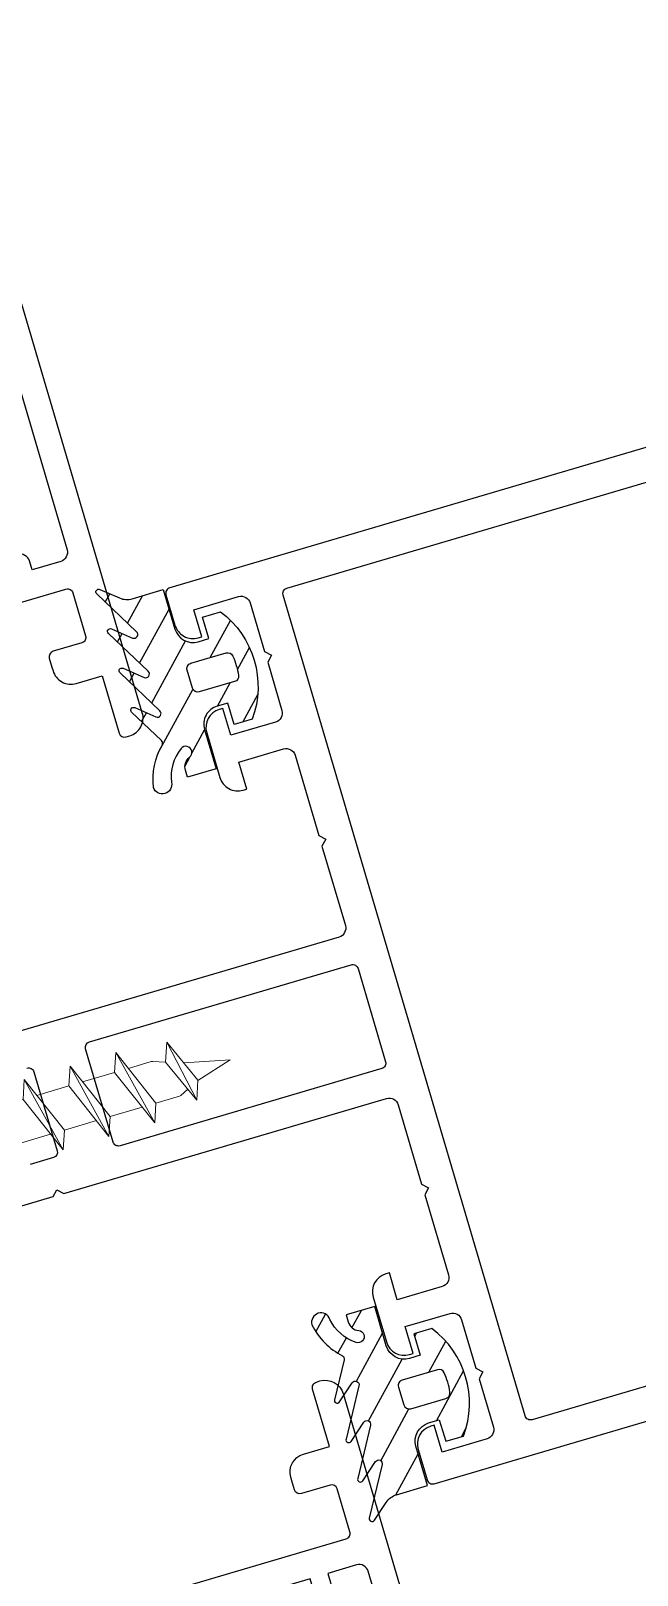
# Model space of a CAD drawing. Header units: millimetres. Extents: x 62878 to 70819, y -67946 to -61850.
# Drawn here: x 64424.37 to 64427.61, y -66450.21 to -66441.95 of the extents above; entities that cross this region are included whole.
import ezdxf

# ---------------------------------------------------------------- set-up
doc = ezdxf.new("R2010")
doc.units = ezdxf.units.MM
doc.layers.add('DOGRAMA', color=171, linetype='Continuous', lineweight=0)
pattern_1 = [(61.42665841833924, (64464.53512139689, -66550.55615508177), (0.1394151397588898, -0.07592747398675415), [])]

# ---------------------------------------------------------------- blocks, each defined once
blk = doc.blocks.new('a2we')
at = {"lineweight": 5, "ltscale": 0.5}
for p, q in [((-196.0144480926461, -415.2868589025547), (-196.5925912144022, -417.2488821181558)), ((-196.0144480926461, -415.2868589025547), (-195.4639709594615, -417.7110762494052)), ((-197.5747968978259, -417.6063757508618), (-196.5747276986959, -417.2423803302317)), ((-196.5747276986959, -417.2423803302317), (-194.1582851917165, -418.2620245979042)), ((-194.1582851917165, -418.2620245979042), (-197.5747968978259, -417.6063757508618)), ((-195.1583543907882, -418.6260200186506), (-197.5747968978259, -417.6063757508618)), ((-196.8896500078097, -417.895480952812), (-197.0961171580722, -418.3448917148726)), ((-197.1143788935161, -419.7428166739272), (-197.1143788935161, -418.4283854465556)), ((-194.1582851917165, -418.2620245979042), (-195.1583543907882, -418.6260200186506)), ((-195.1583543907882, -418.6260200186506), (-194.9264251741961, -419.2953524503964)), ((-198.1144480926461, -420.1068120946153), (-197.1143788935161, -419.7428166739268)), ((-197.1143788935161, -419.7428166739268), (-193.9153324771005, -421.0399975355008)), ((-197.1143788935161, -419.7428166739268), (-193.9153324771005, -421.0399975355008)), ((-194.9154016761394, -420.634479622855), (-194.9154016761394, -419.3608343693425)), ((-194.9154016761721, -421.4039929561312), (-198.1144480926461, -420.1068120946153)), ((-193.9153324771005, -421.0399975355008), (-198.1144480926461, -420.1068120946153)), ((-197.1143788935161, -422.2969096404012), (-197.1143788935162, -420.512330007273)), ((-193.9153324771005, -421.0399975355008), (-194.9154016761721, -421.4039929561312)), ((-194.9154016761721, -423.1885725893157), (-194.9154016761721, -421.4039929561312)), ((-198.1144480926461, -422.6609050610894), (-197.1143788935161, -422.2969096404012)), ((-197.1143788935161, -422.2969096404012), (-193.9153324771005, -423.594090501975)), ((-197.1143788935161, -422.2969096404012), (-193.9153324771005, -423.594090501975)), ((-194.9154016761721, -423.9580859226053), (-198.1144480926461, -422.6609050610894)), ((-193.9153324771005, -423.594090501975), (-198.1144480926461, -422.6609050610894)), ((-197.1143788935161, -424.8510026068752), (-197.1143788935162, -423.0664229737469)), ((-193.9153324771005, -423.594090501975), (-194.9154016761721, -423.9580859226053)), ((-194.9154016761721, -425.7426655557898), (-194.9154016761721, -423.9580859226053)), ((-198.1144480926461, -425.2149980275636), (-197.1143788935161, -424.8510026068752)), ((-197.1143788935161, -424.8510026068752), (-193.9153324771005, -426.1481834684492)), ((-197.1143788935161, -424.8510026068752), (-193.9153324771005, -426.1481834684492)), ((-194.9154016761721, -426.5121788890793), (-198.1144480926461, -425.2149980275636)), ((-193.9153324771005, -426.1481834684492), (-198.1144480926461, -425.2149980275636)), ((-197.1143788935161, -427.3050955733496), (-197.1143788935162, -425.6205159402211)), ((-193.9153324771005, -426.1481834684492), (-194.9154016761721, -426.5121788890793)), ((-194.9154016761721, -428.1967585222638), (-194.9154016761721, -426.5121788890793)), ((-198.1144480926461, -427.669090994038), (-197.1143788935161, -427.3050955733496)), ((-197.1143788935161, -427.3050955733496), (-193.9153324771005, -428.6022764349236)), ((-197.1143788935161, -427.3050955733496), (-193.9153324771005, -428.6022764349236)), ((-194.9154016761721, -428.9662718555534), (-198.1144480926461, -427.669090994038)), ((-193.9153324771005, -428.6022764349236), (-198.1144480926461, -427.669090994038)), ((-197.1143788935161, -429.5591885398237), (-197.1143788935161, -428.0237477951896)), ((-193.9153324771005, -428.6022764349236), (-194.9154016761721, -428.9662718555534)), ((-194.9154016761721, -430.450851488738), (-194.9154016761721, -428.9662718555534)), ((-198.1144480926461, -429.9231839605702), (-197.1143788935161, -429.5591885398237)), ((-197.1143788935161, -429.5591885398237), (-193.9153324771005, -430.8563694013976)), ((-197.1143788935161, -429.5591885398237), (-193.9153324771005, -430.8563694013976)), ((-194.9154016761721, -431.2203648220857), (-198.1144480926461, -429.9231839605702)), ((-193.9153324771005, -430.8563694013976), (-198.1144480926461, -429.9231839605702)), ((-197.1143788935161, -431.8132815063559), (-197.1143788935161, -430.2778407616635)), ((-193.9153324771005, -430.8563694013976), (-194.9154016761721, -431.2203648220857)), ((-194.9154016761721, -432.7049444552304), (-194.9154016761721, -431.2203648220857)), ((-198.1144480926461, -432.177276926986), (-197.1143788935161, -431.8132815063559)), ((-194.9154016761721, -433.4744577885599), (-198.1144480926461, -432.177276926986)), ((-193.9153324771005, -433.1104623678716), (-198.1144480926461, -432.177276926986)), ((-197.1143788935161, -431.8132815063559), (-193.9153324771005, -433.1104623678716)), ((-197.1143788935161, -431.8132815063559), (-193.9153324771005, -433.1104623678716)), ((-197.1143788935161, -434.0673744728301), (-197.1143788935161, -432.5319337281958)), ((-193.9153324771005, -433.1104623678716), (-194.9154016761721, -433.4744577885599)), ((-194.9154016761721, -434.9590374217446), (-194.9154016761721, -433.4744577885599)), ((-198.1144480926461, -434.4313698935184), (-197.1143788935161, -434.0673744728301)), ((-194.9154016761721, -435.7285507550341), (-198.1144480926461, -434.4313698935184)), ((-193.9153324771005, -435.364555334404), (-198.1144480926461, -434.4313698935184)), ((-197.1143788935161, -434.0673744728301), (-193.9153324771005, -435.364555334404)), ((-197.1143788935161, -434.0673744728301), (-193.9153324771005, -435.364555334404)), ((-197.1143788935161, -436.3642339800811), (-197.1143788935161, -434.7860266946118)), ((-193.9153324771005, -435.364555334404), (-194.9154016761721, -435.7285507550341)), ((-198.1144480926461, -436.7282294008277), (-197.1143788935161, -436.3642339800811)), ((-197.1143788935161, -436.3642339800811), (-193.9153324771005, -437.6614148416551)), ((-197.1143788935161, -436.3642339800811), (-193.9153324771005, -437.6614148416551)), ((-194.9154016761721, -437.2558969289955), (-194.9154016761721, -435.7285507550341)), ((-194.9154016761721, -438.0254102623434), (-198.1144480926461, -436.7282294008277)), ((-193.9153324771005, -437.6614148416551), (-198.1144480926461, -436.7282294008277)), ((-197.1143788935161, -438.6610934873901), (-197.1143788935161, -437.1337473134849)), ((-193.9153324771005, -437.6614148416551), (-194.9154016761721, -438.0254102623434)), ((-194.9154016761721, -439.5527564362646), (-194.9154016761721, -438.0254102623434)), ((-198.1144480926461, -439.0250889080787), (-197.1143788935161, -438.6610934873901)), ((-197.1143788935161, -438.6610934873901), (-193.9153324771005, -439.9582743489061)), ((-197.1143788935161, -438.6610934873901), (-193.9153324771005, -439.9582743489061)), ((-194.9154016761721, -440.3222697695944), (-198.1144480926461, -439.0250889080787)), ((-193.9153324771005, -439.9582743489061), (-198.1144480926461, -439.0250889080787)), ((-197.1143788935161, -440.9579529946993), (-197.1143788935161, -439.430606820736)), ((-193.9153324771005, -439.9582743489061), (-194.9154016761721, -440.3222697695944)), ((-194.9154016761721, -441.849615943574), (-194.9154016761721, -440.3222697695944)), ((-198.1144480926461, -441.3219484153295), (-197.1143788935161, -440.9579529946993)), ((-194.9154016761721, -442.6191292769035), (-198.1144480926461, -441.3219484153295)), ((-193.9153324771005, -442.2551338562151), (-198.1144480926461, -441.3219484153295)), ((-197.1143788935161, -440.9579529946993), (-193.9153324771005, -442.2551338562151)), ((-197.1143788935161, -443.2537258831643), (-197.1143788935161, -441.7274663280053)), ((-193.9153324771005, -442.2551338562151), (-194.9154016761721, -442.6191292769035)), ((-194.9154016761721, -444.1453888320787), (-194.9154016761721, -442.6191292769035)), ((-198.1144480926461, -443.6177213039109), (-197.1143788935161, -443.2537258831643)), ((-194.9154016761721, -444.9149021654266), (-198.1144480926461, -443.6177213039109)), ((-193.9153324771005, -444.5509067447383), (-198.1144480926461, -443.6177213039109)), ((-197.1143788935161, -443.2537258831643), (-193.9153324771005, -444.5509067447383)), ((-197.1143788935161, -445.5538642814245), (-197.1143788935161, -444.0232392165685)), ((-193.9153324771005, -444.5509067447383), (-194.9154016761721, -444.9149021654266)), ((-194.9154016761721, -446.4455272302989), (-194.9154016761721, -444.9149021654266)), ((-198.1144480926461, -445.9178597020545), (-197.1143788935161, -445.5538642814245)), ((-193.9153324771005, -446.8510451429402), (-198.1144480926461, -445.9178597020545)), ((-194.9154016761721, -447.2150405636282), (-198.1144480926461, -445.9178597020545)), ((-197.1143788935161, -445.5538642814245), (-193.9153324771005, -446.8510451429402)), ((-197.1143788935161, -445.5538642814245), (-193.9153324771005, -446.8510451429402)), ((-197.1143788935161, -447.8540026795677), (-197.1143788935161, -446.3233776147298)), ((-193.9153324771005, -446.8510451429402), (-194.9154016761721, -447.2150405636282)), ((-197.1143788935161, -447.8540026795677), (-198.1144480926461, -448.2179981003141)), ((-193.9153324771005, -449.1511835411412), (-197.1143788935161, -447.8540026795677)), ((-194.9154016761721, -448.7456656284821), (-194.9154016761721, -447.2150405636282)), ((-194.9154016761721, -449.5151789618299), (-198.1144480926461, -448.2179981003141)), ((-198.1144480926461, -448.2179981003141), (-193.9153324771005, -449.1511835411412)), ((-197.1143788935161, -450.1541410778275), (-197.1143788935161, -448.6235160129718)), ((-193.9153324770423, -449.1511835411412), (-194.9154016761721, -449.5151789618299)), ((-194.9154016761723, -451.0458040266858), (-194.9154016761721, -449.5151789618299)), ((-198.1144480926461, -450.5181364984577), (-197.1143788935161, -450.1541410778275)), ((-197.1143788935161, -450.1541410778275), (-193.9153324770423, -451.4513219393434)), ((-194.9154016761721, -451.8153173600317), (-198.1144480926461, -450.5181364984577)), ((-193.9153324770423, -451.4513219393434), (-198.1144480926461, -450.5181364984577)), ((-197.1143788935161, -453.2868589025547), (-197.1143788935162, -450.9236544111328)), ((-193.9153324770423, -451.4513219393434), (-194.9154016761721, -451.8153173600317)), ((-194.9154016761721, -453.2868589025547), (-194.9154016761721, -451.8153173600317)), ((-192.7980524524961, -453.2868589025547), (-199.230843732796, -453.2868589025547)), ((-199.230843732796, -454.5827171301502), (-199.230843732796, -453.2868589025547)), ((-192.7980524524961, -454.5827171301502), (-192.7980524524961, -453.2868589025547))]:
    blk.add_line(p, q, dxfattribs=at)
blk.add_lwpolyline([(-196.4690204826777, -455.6637351848848), (-196.1125089353335, -455.3998333582319), (-195.9163872499585, -455.3998333582319), (-195.5598757026143, -455.6637351848848)], dxfattribs=at)
for centre, radius, start, end in [((-196.9143788935627, -418.4283854465556), 0.2, 155.3251238657465, 180), ((-195.115401676151, -419.3608343693425), 0.2, 0, 19.11162363728389), ((-195.6603624057317, -449.5292358589606), 6.187568978619671, 234.757305859688, 262.4904896380407), ((-196.3685337795604, -449.5292358589606), 6.187568978619673, 277.5095103619591, 305.2426941403116)]:
    blk.add_arc(centre, radius, start, end, dxfattribs=at)

msp = doc.modelspace()

# ---------------------------------------------------------------- hatches: boundary and pattern name
at = {"layer": 'DOGRAMA', "lineweight": -2}
h = msp.add_hatch(dxfattribs=at)
h.set_pattern_fill('ANSI31', color=256, scale=0.05, angle=433.5057849383392, style=0)
h.set_pattern_definition(pattern_1)
edge = h.paths.add_edge_path()
edge.add_arc((64424.88470771928, -66444.88902424875), 0.0999999999809923, 246.4266584211192, 286.4266584231474)
edge.add_line((64424.91298649659, -66444.9849424991), (64425.07899986854, -66444.93599816201))
edge.add_line((64425.07899986854, -66444.93599816201), (64425.14121317866, -66445.14701831283))
edge.add_arc((64425.23713142904, -66445.11873953551), 0.1000000000120513, 196.426658417253, 286.4266584224305)
edge.add_line((64425.26541020636, -66445.21465778588), (64425.32296115652, -66445.19769051949))
edge.add_line((64425.32296115652, -66445.19769051949), (64425.28902662377, -66445.08258861907))
edge.add_line((64425.28902662377, -66445.08258861907), (64425.38494487416, -66445.05430984177))
edge.add_arc((64425.08610820468, -66445.45517970211), 0.4999999999599206, -20.443239226325716, 53.29655606596509, ccw=False)
edge.add_line((64425.55461753807, -66445.62981934393), (64425.45869928769, -66445.65809812125))
edge.add_line((64425.45869928769, -66445.65809812125), (64425.42476475491, -66445.5429962208))
edge.add_line((64425.42476475491, -66445.5429962208), (64425.36721380467, -66445.55996348719))
edge.add_arc((64425.39549258199, -66445.65588173755), 0.09999999999317194, 106.4266584247883, 196.4266584287869)
edge.add_line((64425.29957433164, -66445.68416051488), (64425.36178764172, -66445.89518066566))
edge.add_line((64425.36178764172, -66445.89518066566), (64425.20882200689, -66445.94027824729))
edge.add_line((64425.20882200689, -66445.94027824729), (64425.19765771685, -66445.9024103029))
edge.add_arc((64425.2600045796, -66445.88402909762), 0.06500000001788057, 128.0173229117358, 196.4266584280149, ccw=False)
edge.add_arc((64425.19983768892, -66445.80706696314), 0.03268943072677839, 308.0173229149106, 501.85693754702)
edge.add_arc((64425.36312631876, -66445.93867683623), 0.242411590056598, 141.2291917749045, 186.735964182171)
edge.add_arc((64425.0740449092, -66445.97998429433), 0.05002797725108533, -162.60118294026176, 14.912053354129284, ccw=False)
edge.add_arc((64425.39563950863, -66445.95235303075), 0.3717812401105592, 149.9266374968099, 186.5781579865655, ccw=False)
edge.add_arc((64425.05535675842, -66445.75857144289), 0.0200000000168471, 338.0409955917724, 406.4266584671932)
edge.add_line((64425.06914240899, -66445.74408158992), (64424.90972625653, -66445.59241301318))
edge.add_arc((64424.92006549446, -66445.58154562347), 0.01499999999998798, 66.42665844578119, 226.4266583946219, ccw=False)
edge.add_line((64424.92606433385, -66445.56779738991), (64425.03891315305, -66445.61703731153))
edge.add_arc((64425.04691160558, -66445.59870633348), 0.01999999998577074, 246.4266583853426, 406.4266583946219)
edge.add_line((64425.06069725616, -66445.58421648054), (64424.84751294638, -66445.38139286237))
edge.add_arc((64424.85785218432, -66445.37052547267), 0.01500000000500317, 66.42665832166063, 226.4266583744867, ccw=False)
edge.add_line((64424.86385102374, -66445.35677723913), (64424.97669984295, -66445.40601716074))
edge.add_arc((64424.98469829547, -66445.38768618269), 0.01999999997704128, 246.4266584426564, 406.4266584837623)
edge.add_line((64424.99848394602, -66445.37319632973), (64424.78529963633, -66445.17037271157))
edge.add_arc((64424.79563887427, -66445.15950532186), 0.01500000000500317, 66.42665839483561, 226.4266583744867, ccw=False)
edge.add_line((64424.80163771367, -66445.1457570883), (64424.91448653288, -66445.19499700992))
edge.add_arc((64424.9224849854, -66445.17666603188), 0.01999999996661355, 246.4266584068798, 406.4266584550275)
edge.add_line((64424.93627063595, -66445.16217617894), (64424.72308632622, -66444.95935256078))
edge.add_arc((64424.73342556415, -66444.94848517106), 0.01500000000551554, 66.42665842030851, 226.4266584530703, ccw=False)
edge.add_line((64424.73942440355, -66444.9347369375), (64424.84471545663, -66444.9806791391))
edge = h.paths.add_edge_path(flags=16)
edge.add_line((64425.46037334079, -66445.4282425923), (64425.27179225203, -66445.48384038093))
edge.add_arc((64425.26330861886, -66445.45506490588), 0.0299999999325383, 196.4266583965535, 286.426658413812, ccw=False)
edge.add_line((64425.2345331438, -66445.46354853905), (64425.2062543665, -66445.36763028867))
edge.add_arc((64425.23502984161, -66445.35914665545), 0.03000000000277293, 106.42665845687841, 196.4266584756769, ccw=False)
edge.add_line((64425.2265462084, -66445.33037118036), (64425.41512729706, -66445.2747733917))
edge.add_arc((64425.42361093025, -66445.3035488668), 0.02999999997852723, 24.193092564412325, 106.42665841689191, ccw=False)
edge.add_arc((64425.0861082046, -66445.45517970218), 0.4000000000582598, 8.660224261733788, 24.19309259820011, ccw=False)
edge.add_arc((64425.45188970758, -66445.3994671172), 0.02999999999530111, -73.57334155098079, 8.660224267940578, ccw=False)
h = msp.add_hatch(dxfattribs=at)
h.set_pattern_fill('ANSI31', color=256, scale=0.05, angle=433.5057849383392, style=0)
h.set_pattern_definition(pattern_1)
edge = h.paths.add_edge_path()
edge.add_arc((64426.35520413967, -66449.87677326775), 0.09999999996377404, 106.4266584175079, 146.4266584195479, ccw=False)
edge.add_line((64426.32692536237, -66449.78085501742), (64426.49293873434, -66449.73191068035))
edge.add_line((64426.49293873434, -66449.73191068035), (64426.43072542427, -66449.52089052956))
edge.add_arc((64426.52664367463, -66449.49261175226), 0.09999999999397825, 106.4266584144332, 196.4266584116134, ccw=False)
edge.add_line((64426.49836489732, -66449.39669350188), (64426.55591584754, -66449.3797262355))
edge.add_line((64426.55591584754, -66449.3797262355), (64426.58985038028, -66449.49482813588))
edge.add_line((64426.58985038028, -66449.49482813588), (64426.68576863065, -66449.46654935858))
edge.add_arc((64426.21725929726, -66449.29190971675), 0.4999999999793727, 339.556760772403, 413.2965560639598)
edge.add_line((64426.51609596676, -66448.8910398564), (64426.42017771642, -66448.9193186337))
edge.add_line((64426.42017771642, -66448.9193186337), (64426.45411224922, -66449.03442053417))
edge.add_line((64426.45411224922, -66449.03442053417), (64426.39656129902, -66449.05138780057))
edge.add_arc((64426.36828252169, -66448.95546955017), 0.1000000000371033, 196.4266584308898, 286.42665842171357, ccw=False)
edge.add_line((64426.2723642713, -66448.98374832752), (64426.21015096121, -66448.77272817671))
edge.add_line((64426.21015096121, -66448.77272817671), (64426.05718532633, -66448.81782575833))
edge.add_line((64426.05718532633, -66448.81782575833), (64426.06834961641, -66448.85569370275))
edge.add_arc((64426.13069647915, -66448.8373124975), 0.0650000000026714, 196.4266584052214, 264.8359939172237)
edge.add_arc((64426.12190375287, -66448.93460542038), 0.03268943072934358, -109.00362070820017, 84.83599393075968, ccw=False)
edge.add_arc((64426.18767928833, -66448.73546247101), 0.2424115900939336, 206.1173526293872, 251.6241250352541, ccw=False)
edge.add_arc((64425.92242404771, -66448.85758546145), 0.05002797725492219, 17.94126350008785, 195.4544998074449)
edge.add_arc((64426.20757318742, -66448.7063355318), 0.3717812401186901, 206.2751588409988, 242.926679331207)
edge.add_arc((64426.02683913468, -66449.05372415576), 0.02000000000304826, -13.573341550613975, 54.81232134299529, ccw=False)
edge.add_line((64426.04628054072, -66449.05841795288), (64425.99463977654, -66449.2723106791))
edge.add_arc((64426.00922083107, -66449.27583102694), 0.01500000000491892, 166.4266584174782, 326.4266584387696)
edge.add_line((64426.02171851054, -66449.28412608619), (64426.08980635892, -66449.18154211676))
edge.add_arc((64426.10646993154, -66449.19260219578), 0.02000000001048017, -13.57334155550592, 146.4266583731956, ccw=False)
edge.add_line((64426.12591133758, -66449.1972959929), (64426.05685308662, -66449.48333082988))
edge.add_arc((64426.07143414114, -66449.48685117772), 0.01499999999443099, 166.4266584649874, 326.4266584234005)
edge.add_line((64426.08393182061, -66449.49514623696), (64426.15201966903, -66449.39256226756))
edge.add_arc((64426.16868324164, -66449.40362234657), 0.01999999999637073, -13.57334155550592, 146.4266583964024, ccw=False)
edge.add_line((64426.18812464768, -66449.40831614369), (64426.11906639671, -66449.69435098072))
edge.add_arc((64426.13364745123, -66449.69787132855), 0.01499999999443099, 166.4266584649874, 326.426658469712)
edge.add_line((64426.14614513069, -66449.70616638778), (64426.21423297906, -66449.60358241835))
edge.add_arc((64426.2308965517, -66449.61464249736), 0.02000000002061942, -13.5733415813541, 146.4266584425098, ccw=False)
edge.add_line((64426.25033795776, -66449.61933629449), (64426.1812797068, -66449.9053711315))
edge.add_arc((64426.19586076133, -66449.90889147934), 0.01500000000857648, 166.4266584780325, 326.4266584695079)
edge.add_line((64426.20835844082, -66449.91718653859), (64426.2718862766, -66449.82147287276))
edge = h.paths.add_edge_path(flags=16)
edge.add_line((64426.54627838972, -66449.1115034064), (64426.35769730101, -66449.16710119507))
edge.add_arc((64426.36618093422, -66449.19587667016), 0.02999999998264233, 106.4266584435496, 196.4266584341504)
edge.add_line((64426.33740545913, -66449.20436030335), (64426.36568423641, -66449.30027855371))
edge.add_arc((64426.39445971154, -66449.29179492051), 0.03000000002245861, 196.4266584066429, 286.4266584278311)
edge.add_line((64426.40294334474, -66449.32057039563), (64426.59152443342, -66449.26497260696))
edge.add_arc((64426.58304080022, -66449.23619713189), 0.02999999996868439, 286.4266584514089, 368.6602242784026)
edge.add_arc((64426.21725929723, -66449.29190971673), 0.400000000017282, 8.660224241598153, 24.19309257790544)
edge.add_arc((64426.5547620229, -66449.14027888149), 0.02999999997628052, 24.19309256441232, 106.426658403563)

# ---------------------------------------------------------------- linework, layer by layer
at = {"layer": 'DOGRAMA', "lineweight": -2, "ltscale": 0.5}
for points in [[(64435.22340045346, -66441.94520919283), (64425.11361686474, -66444.92579232193, 0.4142135623732619), (64425.09332502282, -66444.9630514302), (64425.14139894428, -66445.12611245584, 0.4142135623730951), (64425.26559597196, -66445.1937519289), (64425.28477962203, -66445.1880961734), (64425.24236145608, -66445.04421879786), (64425.48215708198, -66444.97352185458, -0.4142135623730951), (64425.54425559581, -66445.00734159113), (64425.62060829456, -66445.2663208671), (64425.65786740289, -66445.28661270902), (64425.63757556097, -66445.32387181732), (64425.71392825973, -66445.58285109332, -0.4142135623730951), (64425.68010852316, -66445.64494960716), (64425.44031289727, -66445.71564655042), (64425.39789473132, -66445.57176917487), (64425.37871108123, -66445.57742493035, 0.4142135623728953), (64425.31107160819, -66445.70162195804), (64425.38176855144, -66445.94141758396, 0.4142135623729619), (64425.50596557912, -66446.009057057), (64425.52514922921, -66446.00340130152), (64425.48273106322, -66445.85952392599), (64425.72252668916, -66445.78882698271, -0.4142135623731395), (64425.78462520298, -66445.82264671924), (64425.91099147259, -66446.25126608099), (64425.94825058092, -66446.27155792291), (64425.927958739, -66446.30881703121), (64426.05327358752, -66446.73387009771, -0.4142135623730951), (64426.01945385095, -66446.79596861158), (64424.29292534434, -66447.30498660324)], [(64423.93447774188, -66443.20105099694, -0.2621398995659221), (64424.18771762911, -66443.44727596913), (64424.56382536746, -66444.722988699, -0.4142135623730951), (64424.53000563089, -66444.78508721285), (64424.3765364303, -66444.83033325656), (64424.36239704167, -66444.78237413136, 0.4142135623730951), (64424.30029852782, -66444.74855439481), (64424.28111487775, -66444.7542101503, 0.4142135623730951), (64424.26082303581, -66444.79146925859), (64424.28061817995, -66444.85861203387), (64421.66204994489, -66445.63062265457), (64421.17282709733, -66443.97123692323), (64423.79139533235, -66443.1992263025), (64423.8111904765, -66443.26636907777, 0.4142135623730951), (64423.84844958481, -66443.28666091968), (64423.86763323483, -66443.28100516423, 0.3618128521052944), (64423.90322087441, -66443.22782850447)], [(64423.67079224339, -66445.19478509515), (64424.55803605926, -66444.93320640501, -0.4142135623730951), (64424.59529516759, -66444.95349824689), (64424.66316423316, -66445.1837020478, -0.4142135623730951), (64424.64287239125, -66445.22096115608), (64424.48940319068, -66445.26620719979, 0.4142135623730951), (64424.46911134873, -66445.30346630812), (64424.4832507374, -66445.35142543328), (64424.48890649289, -66445.37060908337, 0.4142135623730951), (64424.61310352055, -66445.43824855641), (64424.75218498361, -66445.3972443293), (64424.84267707098, -66445.70418273048, 0.4142135623730951), (64424.87993617934, -66445.7244745724), (64424.89911982936, -66445.71881881692, 0.4142135623730951), (64424.96675930244, -66445.59462178925), (64424.32200317962, -66443.40768568088, 0.4142135623730951)], [(64423.66498643685, -66448.42841560785), (64424.48988338999, -66448.18521812295), (64424.51017523191, -66448.14795901462), (64424.54743434019, -66448.16825085654), (64426.27396284679, -66447.65923286484, -0.4142135623730951), (64426.33606136066, -66447.6930526014), (64426.46137620921, -66448.11810566789), (64426.49863531748, -66448.13839750979), (64426.47834347556, -66448.1756566181), (64426.60470974517, -66448.60427597986, -0.4142135623730951), (64426.57089000862, -66448.66637449371), (64426.33109438272, -66448.737071437), (64426.28867621677, -66448.59319406147), (64426.26949256666, -66448.59884981692, 0.4142135623729619), (64426.20185309362, -66448.72304684459), (64426.27255003692, -66448.96284247052, 0.4142135623728953), (64426.39674706461, -66449.03048194358), (64426.41593071466, -66449.0248261881), (64426.37351254866, -66448.88094881256), (64426.6133081746, -66448.81025186923, -0.4142135623730951), (64426.67540668846, -66448.8440716058), (64426.75175938721, -66449.1030508818), (64426.78901849549, -66449.12334272372), (64426.76872665361, -66449.160601832), (64426.84507935237, -66449.41958110801, -0.4142135623730951), (64426.81125961582, -66449.48167962187), (64426.57146398989, -66449.55237656513), (64426.52904582391, -66449.40849918958), (64426.50986217388, -66449.41415494504, 0.4142135623728953), (64426.44222270082, -66449.53835197272), (64426.49029662224, -66449.70141299836, 0.4142135623729288), (64426.52755573054, -66449.72170484024), (64436.63733931923, -66446.74112171115, 0.4142135623729288)], [(64424.34948289899, -66447.49682310398, -0.4142135623729288), (64424.3867420073, -66447.51711494589), (64424.51116862747, -66447.93915524751, -0.4142135623725959), (64424.49087678557, -66447.97641435581), (64424.36686473012, -66448.01297579524, 0.1989123673796753)], [(64425.16956744117, -66450.27845236464), (64426.05681125709, -66450.01687367445, 0.4142135623730951), (64426.07710309901, -66449.97961456617), (64426.00923403343, -66449.74941076526, 0.4142135623730951), (64425.97197492513, -66449.72911892335), (64425.81850572454, -66449.77436496707, -0.4142135623730951), (64425.78124661629, -66449.75407312515), (64425.76710722754, -66449.70611399996), (64425.76145147212, -66449.68693034991, -0.4142135623730951), (64425.82909094516, -66449.56273332222), (64425.96817240817, -66449.52172909508), (64425.87768032077, -66449.21479069392, -0.4142135623730951), (64425.8979721627, -66449.17753158562), (64425.9171558128, -66449.17187583017, -0.4142135623730951), (64426.04135284047, -66449.23951530324), (64426.68610896325, -66451.42645141158, -0.4142135623730951)], [(64426.47266079503, -66451.81026612861, 0.2621398995659221), (64426.55182341274, -66451.46604169984), (64426.17571567445, -66450.19032896993, 0.4142135623730951), (64426.1136171606, -66450.15650923339), (64425.96014796, -66450.2017552771), (64425.97428734868, -66450.2497144023, -0.4142135623730951), (64425.94046761214, -66450.31181291614), (64425.92128396207, -66450.31746867161, -0.4142135623730951), (64425.88402485381, -66450.2971768297), (64425.86422970964, -66450.23003405442), (64423.24566147461, -66451.00204467514), (64423.73488432218, -66452.66143040653), (64426.35345255721, -66451.8894197858), (64426.33365741312, -66451.82227701056, -0.4142135623730951), (64426.35394925497, -66451.78501790222), (64426.37313290509, -66451.77936214676, -0.3618128521052944), (64426.43187654923, -66451.80472790136)]]:
    msp.add_lwpolyline(points, format="xyb", dxfattribs=at)
msp.add_lwpolyline([(64432.97226424383, -66442.79655269903), (64433.30797812012, -66442.69757697843), (64435.10164940198, -66442.16876384262, -0.4142135623730953), (64435.13890851028, -66442.18905568453), (64436.43407651134, -66446.58211155134, -0.4142135623730951), (64436.41378466943, -66446.61937065968), (64434.62011338754, -66447.14818379548), (64434.28439951124, -66447.24715951609), (64427.05216343357, -66449.3793793257, -0.4142135623730951), (64427.01490432528, -66449.35908748378), (64425.71973632419, -66444.96603161698, -0.4142135623722071), (64425.74002816613, -66444.92877250868)], format="xyb", close=True, dxfattribs=at)
at = {"layer": 'DOGRAMA', "lineweight": -2}
for points in [[(64424.84471545663, -66444.9806791391, 0.176326980708443), (64424.91298649659, -66444.9849424991), (64425.07899986854, -66444.93599816201), (64425.14121317866, -66445.14701831283, 0.4142135623726288), (64425.26541020636, -66445.21465778588), (64425.32296115652, -66445.19769051949), (64425.28902662377, -66445.08258861907), (64425.38494487416, -66445.05430984177, -0.3333333333332321), (64425.55461753807, -66445.62981934393), (64425.45869928769, -66445.65809812125), (64425.42476475491, -66445.5429962208), (64425.36721380467, -66445.55996348719, 0.4142135623730951), (64425.29957433164, -66445.68416051488), (64425.36178764172, -66445.89518066566), (64425.20882200689, -66445.94027824729), (64425.19765771685, -66445.9024103029, -0.3076847592325163), (64425.21997109937, -66445.83282050009, 1.128701775594264), (64425.17412839812, -66445.78687708332, 0.2012120834862478), (64425.12238804247, -66445.96711029054, -0.9785310008383128), (64425.02630588689, -66445.99494371466, -0.1612998685773607), (64425.07390579146, -66445.7660503047, 0.3075716929248266), (64425.06914240899, -66445.74408158992), (64424.90972625653, -66445.59241301318, -0.8390996311771568), (64424.92606433385, -66445.56779738991), (64425.03891315305, -66445.61703731153, 0.8390996311749109), (64425.06069725616, -66445.58421648054), (64424.84751294638, -66445.38139286237, -0.8390996311813727), (64424.86385102374, -66445.35677723913), (64424.97669984295, -66445.40601716074, 0.8390996311751685), (64424.99848394602, -66445.37319632973), (64424.78529963633, -66445.17037271157, -0.8390996311750223), (64424.80163771367, -66445.1457570883), (64424.91448653288, -66445.19499700992, 0.8390996311790603), (64424.93627063595, -66445.16217617894), (64424.72308632622, -66444.95935256078, -0.8390996311813727), (64424.73942440355, -66444.9347369375)], [(64425.46037334079, -66445.4282425923), (64425.27179225203, -66445.48384038093, -0.414213562374205), (64425.2345331438, -66445.46354853905), (64425.2062543665, -66445.36763028867, -0.4142135623730951), (64425.2265462084, -66445.33037118036), (64425.41512729706, -66445.2747733917, -0.3750467088372598), (64425.45097601609, -66445.29125447477, -0.0678788880673013), (64425.48154766727, -66445.39494988057, -0.3750467088370437)], [(64426.2718862766, -66449.82147287276, -0.176326980708443), (64426.32692536237, -66449.78085501742), (64426.49293873434, -66449.73191068035), (64426.43072542427, -66449.52089052956, -0.4142135623726288), (64426.49836489732, -66449.39669350188), (64426.55591584754, -66449.3797262355), (64426.58985038028, -66449.49482813588), (64426.68576863065, -66449.46654935858, 0.3333333333332321), (64426.51609596676, -66448.8910398564), (64426.42017771642, -66448.9193186337), (64426.45411224922, -66449.03442053417), (64426.39656129902, -66449.05138780057, -0.4142135623730951), (64426.2723642713, -66448.98374832752), (64426.21015096121, -66448.77272817671), (64426.05718532633, -66448.81782575833), (64426.06834961641, -66448.85569370275, 0.3076847592325163), (64426.12484602835, -66448.90204867152, -1.128701775594264), (64426.11125916205, -66448.96551321175, -0.2012120834862478), (64425.9700193047, -66448.84217475023, 0.9785310008383128), (64425.8742049635, -66448.87091656892, 0.1612998685773607), (64426.03836426623, -66449.03737877896, -0.3075716929248266), (64426.04628054072, -66449.05841795288), (64425.99463977654, -66449.2723106791, 0.8390996311771568), (64426.02171851054, -66449.28412608619), (64426.08980635892, -66449.18154211676, -0.8390996311749109), (64426.12591133758, -66449.1972959929), (64426.05685308662, -66449.48333082988, 0.8390996311813727), (64426.08393182061, -66449.49514623696), (64426.15201966903, -66449.39256226756, -0.8390996311751685), (64426.18812464768, -66449.40831614369), (64426.11906639671, -66449.69435098072, 0.8390996311750223), (64426.14614513069, -66449.70616638778), (64426.21423297906, -66449.60358241835, -0.8390996311790603), (64426.25033795776, -66449.61933629449), (64426.1812797068, -66449.9053711315, 0.8390996311813727), (64426.20835844082, -66449.91718653859)], [(64426.54627838972, -66449.1115034064), (64426.35769730101, -66449.16710119507, 0.414213562374205), (64426.33740545913, -66449.20436030335), (64426.36568423641, -66449.30027855371, 0.4142135623730951), (64426.40294334474, -66449.32057039563), (64426.59152443342, -66449.26497260696, 0.3750467088372598), (64426.61269875988, -66449.23167989527, 0.0678788880673013), (64426.58212710874, -66449.12798448946, 0.3750467088370437)]]:
    msp.add_lwpolyline(points, format="xyb", close=True, dxfattribs=at)
at = {"layer": 'DOGRAMA', "lineweight": -2, "ltscale": 5}
msp.add_lwpolyline([(64424.68347708942, -66447.3566522055), (64426.08388354476, -66446.94378205667, -0.4142135623730951), (64426.12114265304, -66446.96407389859), (64426.2681922951, -66447.46284880051, -0.4142135623730951), (64426.24790045314, -66447.5001079088), (64424.84749399784, -66447.91297805763, -0.4142135623730951), (64424.81023488952, -66447.89268621571), (64424.66318524747, -66447.3939113138, -0.4142135623730951)], format="xyb", close=True, dxfattribs=at)

# ---------------------------------------------------------------- block references
at = {"layer": 'DOGRAMA', "linetype": 'ByBlock', "lineweight": -2, "xscale": -0.09999999999204405, "yscale": 0.09999999999854481, "zscale": 0.1, "rotation": 286.4266584109327}
msp.add_blockref('a2we', (64459.72667542251, -66416.90756382191), dxfattribs=at)

doc.saveas('drawing.dxf')
